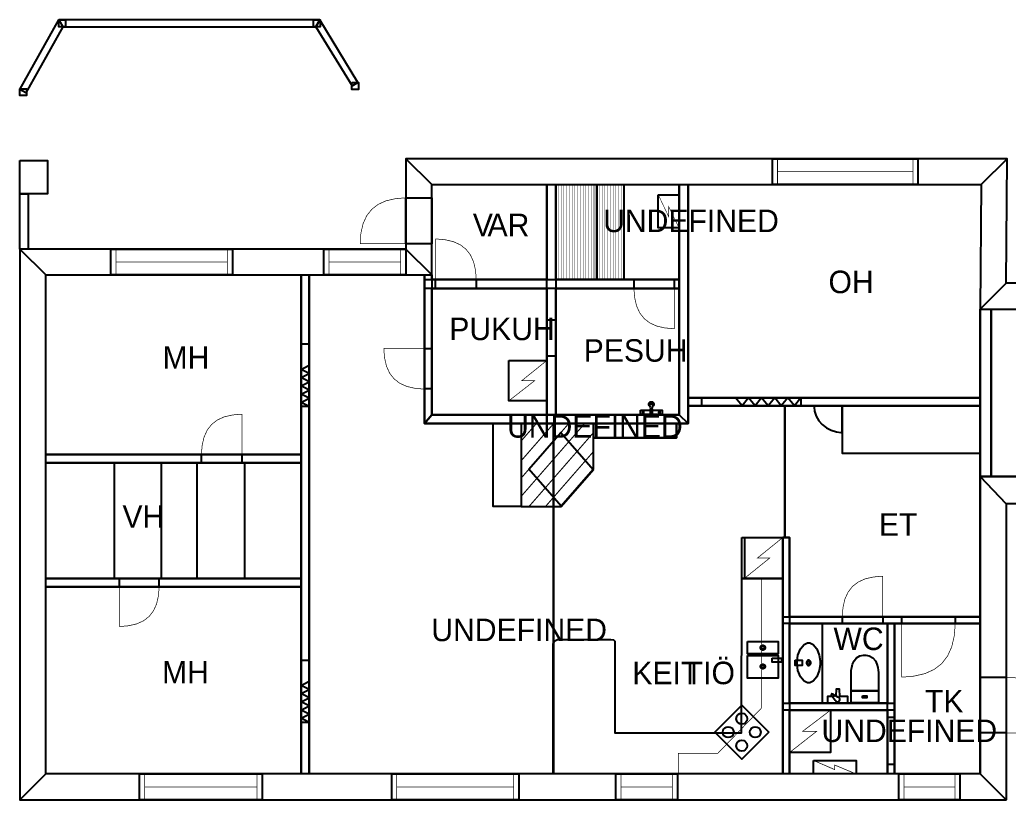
# Model space of a CAD drawing. Extents: x 1.8 to 24.7, y 0 to 11.9.
# Drawn here: x 1.77 to 16.86, y 0.01 to 11.92 of the extents above; entities that cross this region are included whole.
import ezdxf

# ---------------------------------------------------------------- set-up
doc = ezdxf.new("R2010")
doc.units = 0
doc.layers.get('0').update_dxf_attribs({"linetype": 'CONTINUOUS'})

msp = doc.modelspace()

# ---------------------------------------------------------------- linework, layer by layer
at = {"color": 0}
for points, const_width in [([(1.77501, 10.8596), (2.36854, 11.9213), (2.42958, 11.8172), (1.86594, 10.8087), (1.77501, 10.8596)], 0.002083), ([(2.42958, 11.8172), (6.29269, 11.8172), (6.35113, 11.9213), (2.36854, 11.9213), (2.42958, 11.8172)], 0.002083), ([(6.29269, 11.8172), (6.84446, 10.9134), (6.93332, 10.9676), (6.35113, 11.9213), (6.29269, 11.8172)], 0.002083), ([(8.06407, 9.40636), (16.4475, 9.40636), (16.8465, 9.80219), (7.66824, 9.80219), (8.06407, 9.40636)], 0.002083), ([(8.06407, 8.0275), (8.06407, 9.40636), (7.66824, 9.80219), (7.66824, 8.42333), (8.06407, 8.0275)], 0.002083), ([(13.2612, 9.80219), (15.4837, 9.80219), (15.4837, 9.40636), (13.2612, 9.40636), (13.2612, 9.80219)], 0.010417), ([(13.2612, 9.80219), (15.4837, 9.80219), (15.4837, 9.40636), (13.2612, 9.40636), (13.2612, 9.80219)], 0.010417), ([(16.4475, 9.40636), (16.4324, 7.50364), (16.8314, 7.89947), (16.8465, 9.80219), (16.4475, 9.40636)], 0.002083), ([(9.81814, 9.40636), (9.95356, 9.40636), (9.95356, 5.89301), (9.81814, 5.89301), (9.81814, 9.40636)], 0.002083), ([(9.95481, 9.40636), (9.95481, 7.95281), (10.5798, 7.95281), (10.5798, 9.40636), (9.95481, 9.40636)], 0.010417), ([(10.5798, 9.40636), (10.5798, 7.9554), (10.994, 7.9554), (10.994, 9.40636), (10.5798, 9.40636)], 0.010417), ([(11.8389, 5.89301), (11.8389, 9.40636), (11.9743, 9.40636), (11.9743, 5.7576), (11.8389, 5.89301)], 0.002083), ([(1.77501, 9.26417), (1.90001, 9.26417), (1.90001, 8.42333), (1.77501, 8.42333), (1.77501, 9.26417)], 0.002083), ([(7.66824, 9.20242), (7.62728, 9.20242), (7.50439, 9.19151), (7.36236, 9.15875), (7.24224, 9.10411), (7.14393, 9.02767), (7.06743, 8.92936), (7.01286, 8.80919), (6.98008, 8.66721), (6.96918, 8.54432), (6.96918, 8.50331), (7.66824, 8.50331), (7.66824, 9.20242)], 0.010417), ([(7.66824, 9.20242), (8.06407, 9.20242), (8.06407, 8.50331), (7.66824, 8.50331), (7.66824, 9.20242)], 0.010417), ([(7.66824, 9.20242), (8.06407, 9.20242), (8.06407, 8.50331), (7.66824, 8.50331), (7.66824, 9.20242)], 0.010417), ([(11.5187, 9.25256), (11.5187, 8.74468), (11.8375, 8.74468), (11.8375, 9.25256), (11.5187, 9.25256)], 0.008465), ([(8.73867, 7.95676), (8.73867, 7.993), (8.729, 8.10161), (8.70003, 8.22711), (8.65175, 8.33328), (8.58421, 8.42014), (8.49729, 8.48774), (8.39111, 8.53603), (8.26563, 8.565), (8.15701, 8.5746), (8.12082, 8.5746), (8.12082, 7.95676), (8.73867, 7.95676)], 0.010417), ([(2.17085, 8.0275), (8.06407, 8.0275), (7.66824, 8.42333), (1.77501, 8.42333), (2.17085, 8.0275)], 0.002083), ([(2.17085, 0.408746), (2.17085, 8.0275), (1.77501, 8.42333), (1.77501, 0.012912), (2.17085, 0.408746)], 0.002083), ([(3.16217, 8.42333), (5.01856, 8.42333), (5.01856, 8.0275), (3.16217, 8.0275), (3.16217, 8.42333)], 0.010417), ([(3.16217, 8.42333), (5.01856, 8.42333), (5.01856, 8.0275), (3.16217, 8.0275), (3.16217, 8.42333)], 0.010417), ([(6.41499, 8.42333), (7.66678, 8.42333), (7.66678, 8.0275), (6.41499, 8.0275), (6.41499, 8.42333)], 0.010417), ([(6.41499, 8.42333), (7.66678, 8.42333), (7.66678, 8.0275), (6.41499, 8.0275), (6.41499, 8.42333)], 0.010417), ([(6.06614, 8.0275), (6.19114, 8.0275), (6.19114, 0.408746), (6.06614, 0.408746), (6.06614, 8.0275)], 0.002083), ([(8.06407, 8.0275), (8.06407, 5.89301), (7.94949, 5.7576), (7.94949, 8.0275), (8.06407, 8.0275)], 0.002083), ([(7.94949, 7.95676), (11.8389, 7.95676), (11.8389, 7.82135), (7.94949, 7.82135), (7.94949, 7.95676)], 0.002083), ([(8.12082, 7.95676), (8.73867, 7.95676), (8.73867, 7.82135), (8.12082, 7.82135), (8.12082, 7.95676)], 0.010417), ([(8.12082, 7.95676), (8.73867, 7.95676), (8.73867, 7.82135), (8.12082, 7.82135), (8.12082, 7.95676)], 0.010417), ([(11.1501, 7.95676), (11.7625, 7.95676), (11.7625, 7.82135), (11.1501, 7.82135), (11.1501, 7.95676)], 0.010417), ([(11.1501, 7.95676), (11.7625, 7.95676), (11.7625, 7.82135), (11.1501, 7.82135), (11.1501, 7.95676)], 0.010417), ([(16.4324, 7.50364), (24.3058, 7.50364), (24.7225, 7.89947), (16.8314, 7.89947), (16.4324, 7.50364)], 0.002083), ([(11.1501, 7.82135), (11.1501, 7.78549), (11.1597, 7.67785), (11.1884, 7.55344), (11.2362, 7.44819), (11.3032, 7.36208), (11.3893, 7.29514), (11.4945, 7.24729), (11.6189, 7.21858), (11.7266, 7.20899), (11.7625, 7.20899), (11.7625, 7.82135), (11.1501, 7.82135)], 0.010417), ([(16.4324, 7.50364), (16.599, 7.50364), (16.599, 4.95031), (16.4324, 4.95031), (16.4324, 7.50364)], 0.002083), ([(9.81814, 7.34364), (9.95356, 7.34364), (9.95356, 6.78554), (9.81814, 6.78554), (9.81814, 7.34364)], 0.010417), ([(6.06614, 6.97478), (6.19114, 6.97478), (6.19114, 6.01753), (6.06614, 6.01753), (6.06614, 6.97478)], 0.010417), ([(7.94949, 6.287), (7.91325, 6.287), (7.80464, 6.29665), (7.67914, 6.32563), (7.57297, 6.37392), (7.48611, 6.44146), (7.41851, 6.52832), (7.37022, 6.6345), (7.34125, 6.75999), (7.33165, 6.8686), (7.33165, 6.90479), (7.94949, 6.90479), (7.94949, 6.287)], 0.010417), ([(7.94949, 6.90468), (8.06407, 6.90468), (8.06407, 6.287), (7.94949, 6.287), (7.94949, 6.90468)], 0.010417), ([(7.94949, 6.90468), (8.06407, 6.90468), (8.06407, 6.287), (7.94949, 6.287), (7.94949, 6.90468)], 0.010417), ([(9.23801, 6.71989), (9.23801, 6.10422), (9.81629, 6.10422), (9.81629, 6.71989), (9.23801, 6.71989)], 0.010261), ([(11.9743, 6.15332), (16.4324, 6.15332), (16.4324, 6.02832), (11.9743, 6.02832), (11.9743, 6.15332)], 0.002083), ([(12.1828, 6.15332), (13.6972, 6.15332), (13.6972, 6.02832), (12.1828, 6.02832), (12.1828, 6.15332)], 0.010417), ([(4.54753, 5.28375), (4.54753, 5.31982), (4.55713, 5.428), (4.58594, 5.553), (4.63406, 5.65881), (4.70133, 5.74533), (4.78787, 5.81261), (4.89367, 5.86074), (5.01867, 5.88954), (5.12685, 5.89914), (5.16292, 5.89914), (5.16292, 5.28375), (4.54753, 5.28375)], 0.010417), ([(8.06407, 5.89301), (11.8389, 5.89301), (11.9743, 5.7576), (7.94949, 5.7576), (8.06407, 5.89301)], 0.002083), ([(11.2476, 5.96181), (11.283, 5.96181), (11.283, 5.89828), (11.2476, 5.89828), (11.2476, 5.96181)], 0.010417), ([(11.283, 5.93056), (11.2862, 5.92936), (11.2959, 5.92551), (11.2987, 5.92432), (11.2987, 5.92432), (11.2987, 5.92578), (11.2987, 5.93007), (11.2987, 5.93435), (11.2987, 5.93576), (11.2987, 5.93576), (11.2963, 5.93511), (11.2863, 5.93175), (11.283, 5.93056)], 0.010417), ([(11.282, 5.96181), (11.3987, 5.96181), (11.3987, 5.89828), (11.282, 5.89828), (11.282, 5.96181)], 0.010417), ([(11.4268, 5.89828), (11.3987, 5.89828), (11.3987, 5.98161), (11.4057, 5.98161), (11.4215, 5.98161), (11.4268, 5.98161), (11.4268, 5.96078), (11.4268, 5.9139), (11.4268, 5.89828)], 0.010417), ([(11.4268, 5.96181), (11.5435, 5.96181), (11.5435, 5.89828), (11.4268, 5.89828), (11.4268, 5.96181)], 0.010417), ([(11.5435, 5.93056), (11.5402, 5.92936), (11.5305, 5.92551), (11.5278, 5.92432), (11.5278, 5.92432), (11.5278, 5.92578), (11.5278, 5.93007), (11.5278, 5.93435), (11.5278, 5.93576), (11.5278, 5.93576), (11.5302, 5.93511), (11.5402, 5.93175), (11.5435, 5.93056)], 0.010417), ([(11.5435, 5.96181), (11.5768, 5.96181), (11.5768, 5.89828), (11.5435, 5.89828), (11.5435, 5.96181)], 0.010417), ([(13.8965, 6.02832), (13.8965, 6.00797), (13.9053, 5.94694), (13.9306, 5.87115), (13.9704, 5.80251), (14.0232, 5.74274), (14.0871, 5.69342), (14.1604, 5.65614), (14.2415, 5.6326), (14.3068, 5.62435), (14.3286, 5.62429), (14.3286, 6.02832), (13.8965, 6.02832)], 0.006733), ([(14.3293, 6.02832), (16.4324, 6.02832), (16.4324, 5.30165), (14.3293, 5.30165), (14.3293, 6.02832)], 0.010417), ([(8.9975, 5.7576), (9.42594, 5.7576), (9.42594, 4.49094), (8.9975, 4.49094), (8.9975, 5.7576)], 0.002083), ([(10.5304, 5.05735), (10.5304, 5.75765), (9.42882, 5.75765), (9.42882, 4.49414), (10.0345, 4.49414), (10.5304, 5.05735)], 0.016847), ([(10.5319, 5.7576), (11.7996, 5.7576), (11.7996, 5.54281), (10.5319, 5.54281), (10.5319, 5.7576)], 0.002083), ([(10.0382, 4.49815), (9.5446, 5.06212), (10.0326, 5.61957), (10.5262, 5.05561), (10.0382, 4.49815)], 0.016847), ([(2.17085, 5.28375), (6.06614, 5.28375), (6.06614, 5.15875), (2.17085, 5.15875), (2.17085, 5.28375)], 0.002083), ([(4.54753, 5.28375), (5.16292, 5.28375), (5.16292, 5.15875), (4.54753, 5.15875), (4.54753, 5.28375)], 0.010417), ([(4.54753, 5.28375), (5.16292, 5.28375), (5.16292, 5.15875), (4.54753, 5.15875), (4.54753, 5.28375)], 0.010417), ([(2.17122, 5.15881), (2.17122, 3.38889), (3.21278, 3.38889), (3.21278, 5.15881), (2.17122, 5.15881)], 0.010417), ([(3.93446, 5.15881), (3.93446, 3.38889), (4.47483, 3.38889), (4.47483, 5.15881), (3.93446, 5.15881)], 0.010417), ([(5.21001, 5.15881), (5.21001, 3.38889), (6.06614, 3.38889), (6.06614, 5.15881), (5.21001, 5.15881)], 0.010417), ([(18.901, 4.53364), (16.8282, 4.53364), (16.4324, 4.95031), (19.3176, 4.95031), (18.901, 4.53364)], 0.002083), ([(16.8282, 4.53364), (16.8282, 0.012912), (16.4324, 0.408746), (16.4324, 4.95031), (16.8282, 4.53364)], 0.002083), ([(12.7933, 4.01719), (12.7933, 3.39219), (13.4183, 3.39219), (13.4183, 4.01719), (12.7933, 4.01719)], 0.010417), ([(12.7933, 4.01719), (12.7933, 3.39219), (12.835, 3.39219), (12.835, 4.01719), (12.7933, 4.01719)], 0.010417), ([(13.4189, 4.01867), (13.5231, 4.01867), (13.5231, 0.408746), (13.4189, 0.408746), (13.4189, 4.01867)], 0.002083), ([(2.17085, 3.39117), (6.06614, 3.39117), (6.06614, 3.26617), (2.17085, 3.26617), (2.17085, 3.39117)], 0.002083), ([(3.29383, 3.39117), (3.89779, 3.39117), (3.89779, 3.26617), (3.29383, 3.26617), (3.29383, 3.39117)], 0.010417), ([(3.29383, 3.39117), (3.89779, 3.39117), (3.89779, 3.26617), (3.29383, 3.26617), (3.29383, 3.39117)], 0.010417), ([(13.4183, 3.39219), (13.4189, 0.408692), (9.9165, 0.408692), (9.9165, 2.39014), (9.92231, 2.41808), (9.94097, 2.43983), (9.98139, 2.46158), (10.7973, 2.46158), (10.8333, 2.45535), (10.855, 2.43668), (10.855, 1.03901), (12.7913, 1.03901), (12.7933, 3.39219), (13.4183, 3.39219)], 0.010417), ([(13.4183, 3.39219), (13.4183, 0.408692), (11.8278, 0.408692), (11.8278, 0.726074), (12.4307, 0.726074), (13.0971, 1.41786), (13.0971, 3.39219), (13.4183, 3.39219)], 0.010417), ([(14.3297, 2.80886), (14.3297, 2.845), (14.3393, 2.9534), (14.3682, 3.07867), (14.4164, 3.18468), (14.4839, 3.27138), (14.5706, 3.33882), (14.6765, 3.38699), (14.8018, 3.4159), (14.9103, 3.42551), (14.9464, 3.42551), (14.9464, 2.80886), (14.3297, 2.80886)], 0.010417), ([(3.89779, 3.26617), (3.89779, 3.23079), (3.88835, 3.12463), (3.86003, 3.0019), (3.81282, 2.89811), (3.74675, 2.81315), (3.66178, 2.74707), (3.558, 2.69988), (3.43528, 2.67156), (3.3291, 2.66211), (3.29372, 2.66211), (3.29372, 3.26617), (3.89779, 3.26617)], 0.010417), ([(13.4189, 2.80886), (16.4324, 2.80886), (16.4324, 2.70469), (13.4189, 2.70469), (13.4189, 2.80886)], 0.002083), ([(14.3297, 2.80886), (14.9464, 2.80886), (14.9464, 2.70469), (14.3297, 2.70469), (14.3297, 2.80886)], 0.010417), ([(14.3297, 2.80886), (14.9464, 2.80886), (14.9464, 2.70469), (14.3297, 2.70469), (14.3297, 2.80886)], 0.010417), ([(15.2349, 2.80886), (16.0494, 2.80886), (16.0494, 2.70469), (15.2349, 2.70469), (15.2349, 2.80886)], 0.010417), ([(15.2349, 2.80886), (16.0494, 2.80886), (16.0494, 2.70469), (15.2349, 2.70469), (15.2349, 2.80886)], 0.010417), ([(13.5231, 2.70469), (13.5231, 1.48921), (14.0196, 1.48921), (14.0196, 2.70469), (13.5231, 2.70469)], 0.010417), ([(15.0192, 2.70469), (15.1233, 2.70469), (15.1233, 0.408746), (15.0192, 0.408746), (15.0192, 2.70469)], 0.002083), ([(16.0494, 2.70469), (16.0494, 2.65701), (16.0367, 2.51378), (15.9985, 2.34831), (15.9349, 2.20833), (15.8458, 2.09375), (15.7313, 2.00467), (15.5912, 1.94103), (15.4258, 1.90283), (15.2826, 1.89008), (15.2349, 1.89008), (15.2349, 2.70469), (16.0494, 2.70469)], 0.010417), ([(12.8809, 2.43001), (12.8809, 2.24431), (13.3496, 2.24431), (13.3496, 2.43001), (12.8809, 2.43001)], 0.010417), ([(13.8141, 2.40858), (13.8312, 2.40858), (13.8825, 2.38476), (13.9385, 2.31972), (13.9762, 2.22319), (13.99, 2.1346), (13.99, 2.10504), (13.99, 2.07553), (13.9762, 1.98693), (13.9385, 1.8904), (13.8825, 1.82536), (13.8312, 1.80149), (13.8141, 1.80149), (13.7969, 1.80149), (13.7456, 1.82536), (13.6896, 1.8904), (13.6519, 1.98693), (13.6381, 2.07553), (13.6381, 2.10504), (13.6381, 2.1346), (13.6519, 2.22319), (13.6896, 2.31972), (13.7456, 2.38476), (13.7969, 2.40858), (13.8141, 2.40858)], 0.013197), ([(13.1142, 2.30067), (13.1078, 2.30067), (13.0884, 2.31136), (13.0778, 2.33074), (13.0778, 2.33712), (13.0778, 2.34358), (13.0884, 2.36296), (13.1078, 2.37358), (13.1142, 2.37358), (13.1206, 2.37358), (13.14, 2.36296), (13.1507, 2.34358), (13.1507, 2.33712), (13.1507, 2.33074), (13.14, 2.31136), (13.1206, 2.30067), (13.1142, 2.30067)], 0.008333), ([(13.1142, 2.31629), (13.1105, 2.31629), (13.0994, 2.32243), (13.0934, 2.3335), (13.0934, 2.33712), (13.0934, 2.34082), (13.0994, 2.35189), (13.1105, 2.35796), (13.1142, 2.35796), (13.1178, 2.35796), (13.1289, 2.35189), (13.135, 2.34082), (13.135, 2.33712), (13.135, 2.3335), (13.1289, 2.32243), (13.1178, 2.31629), (13.1142, 2.31629)], 0.008333), ([(6.06614, 2.14822), (6.19114, 2.14822), (6.19114, 1.19656), (6.06614, 1.19656), (6.06614, 2.14822)], 0.010417), ([(12.8798, 2.21636), (12.8798, 1.87272), (13.3486, 1.87272), (13.3486, 2.21636), (12.8798, 2.21636)], 0.010417), ([(13.2559, 2.17919), (13.2559, 2.11669), (13.4017, 2.11669), (13.4017, 2.17919), (13.2559, 2.17919)], 0.010417), ([(13.6075, 2.14464), (13.6075, 2.06543), (13.7146, 2.06543), (13.7146, 2.14464), (13.6075, 2.14464)], 0.013197), ([(13.8141, 2.15121), (13.8188, 2.15121), (13.833, 2.13769), (13.8408, 2.11322), (13.8408, 2.10504), (13.8408, 2.0969), (13.833, 2.07243), (13.8188, 2.05886), (13.8141, 2.05886), (13.8093, 2.05886), (13.7951, 2.07243), (13.7873, 2.0969), (13.7873, 2.10504), (13.7873, 2.11322), (13.7951, 2.13769), (13.8093, 2.15121), (13.8141, 2.15121)], 0.013197), ([(13.8141, 2.1314), (13.8167, 2.1314), (13.8249, 2.12369), (13.8294, 2.10969), (13.8294, 2.10504), (13.8294, 2.10042), (13.8249, 2.08643), (13.8167, 2.07867), (13.8141, 2.07867), (13.8114, 2.07867), (13.8032, 2.08643), (13.7988, 2.10042), (13.7988, 2.10504), (13.7988, 2.10969), (13.8032, 2.12369), (13.8114, 2.1314), (13.8141, 2.1314)], 0.013197), ([(14.4638, 1.94851), (14.4638, 1.94851), (14.4638, 1.96029), (14.4653, 1.99126), (14.4715, 2.0351), (14.4849, 2.08529), (14.5085, 2.13553), (14.5449, 2.17936), (14.5971, 2.21035), (14.6501, 2.22206), (14.6678, 2.22206), (14.6861, 2.22206), (14.741, 2.21035), (14.795, 2.17936), (14.8328, 2.13553), (14.8572, 2.08529), (14.8712, 2.0351), (14.8776, 1.99126), (14.8794, 1.96029), (14.8793, 1.94851), (14.8793, 1.94851), (14.8804, 1.68018), (14.4638, 1.68018), (14.4638, 1.94851)], 0.010417), ([(13.1142, 2.01269), (13.1078, 2.01269), (13.0884, 2.02339), (13.0778, 2.04275), (13.0778, 2.04915), (13.0778, 2.05561), (13.0884, 2.07497), (13.1078, 2.08561), (13.1142, 2.08561), (13.1206, 2.08561), (13.14, 2.07497), (13.1507, 2.05561), (13.1507, 2.04915), (13.1507, 2.04275), (13.14, 2.02339), (13.1206, 2.01269), (13.1142, 2.01269)], 0.008333), ([(13.1142, 2.02832), (13.1105, 2.02832), (13.0994, 2.03444), (13.0934, 2.04551), (13.0934, 2.04915), (13.0934, 2.05285), (13.0994, 2.06392), (13.1105, 2.06999), (13.1142, 2.06999), (13.1178, 2.06999), (13.1289, 2.06392), (13.135, 2.05285), (13.135, 2.04915), (13.135, 2.04551), (13.1289, 2.03444), (13.1178, 2.02832), (13.1142, 2.02832)], 0.008333), ([(16.4324, 1.8846), (16.8282, 1.8846), (16.8282, 1.03581), (16.4324, 1.03581), (16.4324, 1.8846)], 0.010417), ([(16.4324, 1.8846), (16.8282, 1.8846), (16.8282, 1.03581), (16.4324, 1.03581), (16.4324, 1.8846)], 0.010417), ([(16.8282, 1.8846), (16.8779, 1.8846), (17.0271, 1.87136), (17.1996, 1.8316), (17.3454, 1.76525), (17.4647, 1.67242), (17.5575, 1.55306), (17.6239, 1.40717), (17.6638, 1.23475), (17.6769, 1.08556), (17.6769, 1.03581), (16.8282, 1.03581), (16.8282, 1.8846)], 0.010417), ([(14.4638, 1.68018), (14.8804, 1.68018), (14.8804, 1.49289), (14.4638, 1.49289), (14.4638, 1.68018)], 0.010417), ([(14.275, 1.57519), (14.2608, 1.58328), (14.2188, 1.60813), (14.1869, 1.62674), (14.1711, 1.63292), (14.1639, 1.63004), (14.1625, 1.62831), (14.1612, 1.62696), (14.16, 1.62067), (14.1678, 1.60618), (14.1897, 1.5765), (14.2201, 1.53651), (14.2301, 1.52311), (14.2319, 1.52072), (14.2396, 1.51535), (14.2536, 1.51101), (14.2692, 1.51275), (14.2806, 1.51986), (14.2832, 1.52311), (14.286, 1.52664), (14.2911, 1.53917), (14.2911, 1.55387), (14.2851, 1.56619), (14.2778, 1.57351), (14.275, 1.57519)], 0.010417), ([(14.6389, 1.60232), (14.7051, 1.60232), (14.7051, 1.57075), (14.6389, 1.57075), (14.6389, 1.60232)], 0.010417), ([(13.206, 1.04655), (12.7935, 0.63406), (12.381, 1.04655), (12.7935, 1.45899), (13.206, 1.04655)], 0.010417), ([(13.4189, 1.48768), (15.1233, 1.48768), (15.1233, 1.38352), (13.4189, 1.38352), (13.4189, 1.48768)], 0.002083), ([(13.5231, 1.38352), (13.5231, 0.735568), (14.1481, 0.735568), (14.1481, 1.38352), (13.5231, 1.38352)], 0.010799), ([(12.7346, 1.19385), (12.7288, 1.1996), (12.7163, 1.22146), (12.7102, 1.25277), (12.7163, 1.28413), (12.7288, 1.30599), (12.7346, 1.31169), (12.7403, 1.31744), (12.7622, 1.33002), (12.7935, 1.3361), (12.8248, 1.33002), (12.8467, 1.31744), (12.8524, 1.31169), (12.8581, 1.30599), (12.8707, 1.28413), (12.8768, 1.25277), (12.8707, 1.22146), (12.8581, 1.1996), (12.8524, 1.19385), (12.8467, 1.18815), (12.8248, 1.17556), (12.7935, 1.16943), (12.7622, 1.17556), (12.7403, 1.18815), (12.7346, 1.19385)], 0.010417), ([(15.0192, 1.27355), (15.1233, 1.27355), (15.1233, 0.550944), (15.0192, 0.550944), (15.0192, 1.27355)], 0.010417), ([(12.5284, 0.987576), (12.5226, 0.993326), (12.51, 1.01519), (12.504, 1.04655), (12.51, 1.07791), (12.5226, 1.09977), (12.5284, 1.10547), (12.5341, 1.11122), (12.5559, 1.12375), (12.5872, 1.12988), (12.6186, 1.12375), (12.6405, 1.11122), (12.6462, 1.10547), (12.6519, 1.09977), (12.6645, 1.07791), (12.6706, 1.04655), (12.6645, 1.01519), (12.6519, 0.993326), (12.6462, 0.987576), (12.6405, 0.981879), (12.6186, 0.969347), (12.5872, 0.963217), (12.5559, 0.969347), (12.5341, 0.981879), (12.5284, 0.987576)], 0.010417), ([(12.9408, 0.987576), (12.9351, 0.993326), (12.9225, 1.01519), (12.9164, 1.04655), (12.9225, 1.07791), (12.9351, 1.09977), (12.9408, 1.10547), (12.9465, 1.11122), (12.9684, 1.12375), (12.9997, 1.12988), (13.0311, 1.12375), (13.053, 1.11122), (13.0587, 1.10547), (13.0644, 1.09977), (13.0769, 1.07791), (13.0831, 1.04655), (13.0769, 1.01519), (13.0644, 0.993326), (13.0587, 0.987576), (13.053, 0.981879), (13.0311, 0.969347), (12.9997, 0.963217), (12.9684, 0.969347), (12.9465, 0.981879), (12.9408, 0.987576)], 0.010417), ([(12.7346, 0.781358), (12.7288, 0.78711), (12.7163, 0.808974), (12.7102, 0.840278), (12.7163, 0.871636), (12.7288, 0.8935), (12.7346, 0.899197), (12.7403, 0.904949), (12.7622, 0.917535), (12.7935, 0.923611), (12.8248, 0.917535), (12.8467, 0.904949), (12.8524, 0.899197), (12.8581, 0.8935), (12.8707, 0.871636), (12.8768, 0.840278), (12.8707, 0.808974), (12.8581, 0.78711), (12.8524, 0.781358), (12.8467, 0.775662), (12.8248, 0.763075), (12.7935, 0.756944), (12.7622, 0.763075), (12.7403, 0.775662), (12.7346, 0.781358)], 0.010417), ([(13.8908, 0.61339), (14.5389, 0.61339), (14.5389, 0.408692), (13.8908, 0.408692), (13.8908, 0.61339)], 0.010799), ([(16.4324, 0.408746), (2.17085, 0.408746), (1.77501, 0.012912), (16.8282, 0.012912), (16.4324, 0.408746)], 0.002083), ([(3.59988, 0.408746), (5.47304, 0.408746), (5.47304, 0.012912), (3.59988, 0.012912), (3.59988, 0.408746)], 0.010417), ([(3.59988, 0.408746), (5.47304, 0.408746), (5.47304, 0.012912), (3.59988, 0.012912), (3.59988, 0.408746)], 0.010417), ([(7.4496, 0.408746), (9.38857, 0.408746), (9.38857, 0.012912), (7.4496, 0.012912), (7.4496, 0.408746)], 0.010417), ([(7.4496, 0.408746), (9.38857, 0.408746), (9.38857, 0.012912), (7.4496, 0.012912), (7.4496, 0.408746)], 0.010417), ([(10.8712, 0.408746), (11.8123, 0.408746), (11.8123, 0.012912), (10.8712, 0.012912), (10.8712, 0.408746)], 0.010417), ([(10.8712, 0.408746), (11.8123, 0.408746), (11.8123, 0.012912), (10.8712, 0.012912), (10.8712, 0.408746)], 0.010417), ([(15.1921, 0.408746), (16.1247, 0.408746), (16.1247, 0.012912), (15.1921, 0.012912), (15.1921, 0.408746)], 0.010417), ([(15.1921, 0.408746), (16.1247, 0.408746), (16.1247, 0.012912), (15.1921, 0.012912), (15.1921, 0.408746)], 0.010417)]:
    msp.add_lwpolyline(points, close=True, dxfattribs=dict(at, const_width=const_width))
at = {"color": 7}
for points in [[(1.77501, 10.8596), (2.36854, 11.9213), (2.42958, 11.8172), (1.86594, 10.8087), (1.77501, 10.8596)], [(2.42958, 11.8172), (6.29269, 11.8172), (6.35113, 11.9213), (2.36854, 11.9213), (2.42958, 11.8172)], [(6.29269, 11.8172), (6.84446, 10.9134), (6.93332, 10.9676), (6.35113, 11.9213), (6.29269, 11.8172)], [(13.2612, 9.80219), (15.4837, 9.80219), (15.4837, 9.40636), (13.2612, 9.40636), (13.2612, 9.80219)], [(13.2612, 9.80219), (15.4837, 9.80219), (15.4837, 9.40636), (13.2612, 9.40636), (13.2612, 9.80219)], [(8.06407, 9.40636), (9.81814, 9.40636), (9.81814, 7.95676), (8.06407, 7.95676), (8.06407, 9.40636)], [(9.95356, 9.40636), (11.8389, 9.40636), (11.8389, 7.95676), (9.95356, 7.95676), (9.95356, 9.40636)], [(9.95481, 9.40636), (10.5798, 9.40636), (10.5798, 7.95281), (9.95481, 7.95281), (9.95481, 9.40636)], [(10.5798, 9.40636), (10.994, 9.40636), (10.994, 7.9554), (10.5798, 7.9554), (10.5798, 9.40636)], [(16.4324, 7.50364), (16.4324, 6.15332), (11.9743, 6.15332), (11.9743, 9.40636), (16.4475, 9.40636), (16.4324, 7.50364)], [(1.77501, 9.26417), (1.90001, 9.26417), (1.90001, 8.42333), (1.77501, 8.42333), (1.77501, 9.26417)], [(11.5187, 9.25256), (11.8375, 9.25256), (11.8375, 8.74468), (11.5187, 8.74468), (11.5187, 9.25256)], [(7.66824, 9.20242), (8.06407, 9.20242), (8.06407, 8.50331), (7.66824, 8.50331), (7.66824, 9.20242)], [(7.66824, 9.20242), (8.06407, 9.20242), (8.06407, 8.50331), (7.66824, 8.50331), (7.66824, 9.20242)], [(3.16217, 8.42333), (5.01856, 8.42333), (5.01856, 8.0275), (3.16217, 8.0275), (3.16217, 8.42333)], [(3.16217, 8.42333), (5.01856, 8.42333), (5.01856, 8.0275), (3.16217, 8.0275), (3.16217, 8.42333)], [(6.41499, 8.42333), (7.66678, 8.42333), (7.66678, 8.0275), (6.41499, 8.0275), (6.41499, 8.42333)], [(6.41499, 8.42333), (7.66678, 8.42333), (7.66678, 8.0275), (6.41499, 8.0275), (6.41499, 8.42333)], [(2.17085, 8.0275), (6.06614, 8.0275), (6.06614, 5.28375), (2.17085, 5.28375), (2.17085, 8.0275)], [(7.94949, 5.7576), (9.91862, 5.7576), (9.91862, 0.408746), (6.19114, 0.408746), (6.19114, 8.0275), (7.94949, 8.0275), (7.94949, 5.7576)], [(8.12082, 7.95676), (8.73867, 7.95676), (8.73867, 7.82135), (8.12082, 7.82135), (8.12082, 7.95676)], [(8.12082, 7.95676), (8.73867, 7.95676), (8.73867, 7.82135), (8.12082, 7.82135), (8.12082, 7.95676)], [(11.1501, 7.95676), (11.7625, 7.95676), (11.7625, 7.82135), (11.1501, 7.82135), (11.1501, 7.95676)], [(11.1501, 7.95676), (11.7625, 7.95676), (11.7625, 7.82135), (11.1501, 7.82135), (11.1501, 7.95676)], [(8.06407, 7.82135), (9.81814, 7.82135), (9.81814, 5.89301), (8.06407, 5.89301), (8.06407, 7.82135)], [(9.95356, 7.82135), (11.8389, 7.82135), (11.8389, 5.89301), (9.95356, 5.89301), (9.95356, 7.82135)], [(16.599, 7.50364), (20.989, 7.50364), (20.989, 4.95031), (16.599, 4.95031), (16.599, 7.50364)], [(9.81814, 7.34364), (9.95356, 7.34364), (9.95356, 6.78554), (9.81814, 6.78554), (9.81814, 7.34364)], [(9.81814, 7.34364), (9.95356, 7.34364), (9.95356, 6.78554), (9.81814, 6.78554), (9.81814, 7.34364)], [(6.06614, 6.97478), (6.19114, 6.97478), (6.19114, 6.01753), (6.06614, 6.01753), (6.06614, 6.97478)], [(6.06614, 6.97478), (6.19114, 6.97478), (6.19114, 6.01753), (6.06614, 6.01753), (6.06614, 6.97478)], [(7.94949, 6.90468), (8.06407, 6.90468), (8.06407, 6.287), (7.94949, 6.287), (7.94949, 6.90468)], [(7.94949, 6.90468), (8.06407, 6.90468), (8.06407, 6.287), (7.94949, 6.287), (7.94949, 6.90468)], [(6.19114, 6.01753), (6.06614, 6.08062), (6.19114, 6.14388), (6.06614, 6.20697), (6.19114, 6.27018), (6.06614, 6.33333), (6.19114, 6.39654), (6.06614, 6.45979), (6.19114, 6.52289), (6.06614, 6.58615), (6.19114, 6.64925)], [(9.23801, 6.71989), (9.81629, 6.71989), (9.81629, 6.10422), (9.23801, 6.10422), (9.23801, 6.71989)], [(11.4268, 5.98161), (11.4268, 5.98796), (11.4304, 6.00689), (11.4403, 6.02929), (11.4435, 6.03369), (11.4445, 6.03526), (11.4546, 6.04986), (11.4549, 6.05138), (11.4554, 6.05425), (11.4513, 6.07081), (11.4346, 6.08371), (11.4289, 6.08475), (11.4276, 6.08501), (11.416, 6.08578), (11.4122, 6.08578), (11.4133, 6.08578), (11.4091, 6.08578), (11.3979, 6.08501), (11.3966, 6.08475), (11.3908, 6.08371), (11.3742, 6.07081), (11.37, 6.05425), (11.3706, 6.05138), (11.3708, 6.04986), (11.3809, 6.03526), (11.382, 6.03369), (11.3851, 6.02929), (11.395, 6.00689), (11.3987, 5.98796), (11.3987, 5.98161)], [(11.4549, 6.0524), (11.4546, 6.05296), (11.4428, 6.06315), (11.4191, 6.07221), (11.4112, 6.07221), (11.4049, 6.072), (11.3822, 6.06272), (11.371, 6.05296), (11.3706, 6.0524)], [(12.1828, 6.15332), (13.6972, 6.15332), (13.6972, 6.02832), (12.1828, 6.02832), (12.1828, 6.15332)], [(12.1828, 6.15332), (13.6972, 6.15332), (13.6972, 6.02832), (12.1828, 6.02832), (12.1828, 6.15332)], [(13.6972, 6.15332), (13.5972, 6.02832), (13.4973, 6.15332), (13.3973, 6.02832), (13.2974, 6.15332), (13.1974, 6.02832), (13.0975, 6.15332), (12.9975, 6.02832), (12.8976, 6.15332), (12.7977, 6.02832), (12.6977, 6.15332)], [(13.4527, 4.01867), (13.4189, 4.01867), (13.4189, 0.408746), (9.91862, 0.408746), (9.91862, 5.7576), (10.5319, 5.7576), (10.5319, 5.54281), (11.7996, 5.54281), (11.7996, 5.7576), (11.9743, 5.7576), (11.9743, 6.02832), (13.4527, 6.02832), (13.4527, 4.01867)], [(11.2476, 5.96181), (11.283, 5.96181), (11.283, 5.89828), (11.2476, 5.89828), (11.2476, 5.96181)], [(11.282, 5.96181), (11.3987, 5.96181), (11.3987, 5.89828), (11.282, 5.89828), (11.282, 5.96181)], [(11.283, 5.93056), (11.2862, 5.92936), (11.2959, 5.92551), (11.2987, 5.92432), (11.2987, 5.92432), (11.2987, 5.92578), (11.2987, 5.93007), (11.2987, 5.93435), (11.2987, 5.93576), (11.2987, 5.93576), (11.2963, 5.93511), (11.2863, 5.93175), (11.283, 5.93056)], [(11.4268, 5.89828), (11.3987, 5.89828), (11.3987, 5.98161), (11.4057, 5.98161), (11.4215, 5.98161), (11.4268, 5.98161), (11.4268, 5.96078), (11.4268, 5.9139), (11.4268, 5.89828)], [(11.4268, 5.96181), (11.5435, 5.96181), (11.5435, 5.89828), (11.4268, 5.89828), (11.4268, 5.96181)], [(11.5435, 5.93056), (11.5402, 5.92936), (11.5305, 5.92551), (11.5278, 5.92432), (11.5278, 5.92432), (11.5278, 5.92578), (11.5278, 5.93007), (11.5278, 5.93435), (11.5278, 5.93576), (11.5278, 5.93576), (11.5302, 5.93511), (11.5402, 5.93175), (11.5435, 5.93056)], [(11.5435, 5.96181), (11.5768, 5.96181), (11.5768, 5.89828), (11.5435, 5.89828), (11.5435, 5.96181)], [(16.4324, 2.80886), (13.5231, 2.80886), (13.5231, 4.01867), (13.4527, 4.01867), (13.4527, 6.02832), (16.4324, 6.02832), (16.4324, 2.80886)], [(13.8965, 6.02832), (13.8965, 6.00797), (13.9053, 5.94694), (13.9306, 5.87115), (13.9704, 5.80251), (14.0232, 5.74274), (14.0871, 5.69342), (14.1604, 5.65614), (14.2415, 5.6326), (14.3068, 5.62435), (14.3286, 5.62429), (14.3286, 6.02832), (13.8965, 6.02832)], [(14.3293, 6.02832), (16.4324, 6.02832), (16.4324, 5.30165), (14.3293, 5.30165), (14.3293, 6.02832)], [(8.9975, 5.7576), (9.42594, 5.7576), (9.42594, 4.49094), (8.9975, 4.49094), (8.9975, 5.7576)], [(10.5304, 5.05735), (10.5304, 5.75765), (9.42882, 5.75765), (9.42882, 4.49414), (10.0345, 4.49414), (10.5304, 5.05735)], [(10.0382, 4.49815), (9.5446, 5.06212), (10.0326, 5.61957), (10.5262, 5.05561), (10.0382, 4.49815)], [(4.54753, 5.28375), (5.16292, 5.28375), (5.16292, 5.15875), (4.54753, 5.15875), (4.54753, 5.28375)], [(4.54753, 5.28375), (5.16292, 5.28375), (5.16292, 5.15875), (4.54753, 5.15875), (4.54753, 5.28375)], [(2.17085, 5.15875), (6.06614, 5.15875), (6.06614, 3.39117), (2.17085, 3.39117), (2.17085, 5.15875)], [(2.17122, 5.15881), (3.21278, 5.15881), (3.21278, 3.38889), (2.17122, 3.38889), (2.17122, 5.15881)], [(3.93446, 5.15881), (4.47483, 5.15881), (4.47483, 3.38889), (3.93446, 3.38889), (3.93446, 5.15881)], [(5.21001, 5.15881), (6.06614, 5.15881), (6.06614, 3.38889), (5.21001, 3.38889), (5.21001, 5.15881)], [(12.7933, 4.01719), (13.4183, 4.01719), (13.4183, 3.39219), (12.7933, 3.39219), (12.7933, 4.01719)], [(12.7933, 4.01719), (12.835, 4.01719), (12.835, 3.39219), (12.7933, 3.39219), (12.7933, 4.01719)], [(3.29383, 3.39117), (3.89779, 3.39117), (3.89779, 3.26617), (3.29383, 3.26617), (3.29383, 3.39117)], [(3.29383, 3.39117), (3.89779, 3.39117), (3.89779, 3.26617), (3.29383, 3.26617), (3.29383, 3.39117)], [(13.4183, 3.39219), (13.4189, 0.408692), (9.9165, 0.408692), (9.9165, 2.39014), (9.92231, 2.41808), (9.94097, 2.43983), (9.98139, 2.46158), (10.7973, 2.46158), (10.8333, 2.45535), (10.855, 2.43668), (10.855, 1.03901), (12.7913, 1.03901), (12.7933, 3.39219), (13.4183, 3.39219)], [(2.17085, 3.26617), (6.06614, 3.26617), (6.06614, 0.408746), (2.17085, 0.408746), (2.17085, 3.26617)], [(14.3297, 2.80886), (14.9464, 2.80886), (14.9464, 2.70469), (14.3297, 2.70469), (14.3297, 2.80886)], [(14.3297, 2.80886), (14.9464, 2.80886), (14.9464, 2.70469), (14.3297, 2.70469), (14.3297, 2.80886)], [(15.2349, 2.80886), (16.0494, 2.80886), (16.0494, 2.70469), (15.2349, 2.70469), (15.2349, 2.80886)], [(15.2349, 2.80886), (16.0494, 2.80886), (16.0494, 2.70469), (15.2349, 2.70469), (15.2349, 2.80886)], [(13.5231, 2.70469), (15.0192, 2.70469), (15.0192, 1.48768), (13.5231, 1.48768), (13.5231, 2.70469)], [(13.5231, 2.70469), (14.0196, 2.70469), (14.0196, 1.48921), (13.5231, 1.48921), (13.5231, 2.70469)], [(15.1233, 2.70469), (16.4324, 2.70469), (16.4324, 0.408746), (15.1233, 0.408746), (15.1233, 2.70469)], [(12.8809, 2.43001), (13.3496, 2.43001), (13.3496, 2.24431), (12.8809, 2.24431), (12.8809, 2.43001)], [(13.1142, 2.30067), (13.1078, 2.30067), (13.0884, 2.31136), (13.0778, 2.33074), (13.0778, 2.33712), (13.0778, 2.34358), (13.0884, 2.36296), (13.1078, 2.37358), (13.1142, 2.37358), (13.1206, 2.37358), (13.14, 2.36296), (13.1507, 2.34358), (13.1507, 2.33712), (13.1507, 2.33074), (13.14, 2.31136), (13.1206, 2.30067), (13.1142, 2.30067)], [(13.1142, 2.31629), (13.1105, 2.31629), (13.0994, 2.32243), (13.0934, 2.3335), (13.0934, 2.33712), (13.0934, 2.34082), (13.0994, 2.35189), (13.1105, 2.35796), (13.1142, 2.35796), (13.1178, 2.35796), (13.1289, 2.35189), (13.135, 2.34082), (13.135, 2.33712), (13.135, 2.3335), (13.1289, 2.32243), (13.1178, 2.31629), (13.1142, 2.31629)], [(13.8141, 2.40858), (13.8312, 2.40858), (13.8825, 2.38476), (13.9385, 2.31972), (13.9762, 2.22319), (13.99, 2.1346), (13.99, 2.10504), (13.99, 2.07553), (13.9762, 1.98693), (13.9385, 1.8904), (13.8825, 1.82536), (13.8312, 1.80149), (13.8141, 1.80149), (13.7969, 1.80149), (13.7456, 1.82536), (13.6896, 1.8904), (13.6519, 1.98693), (13.6381, 2.07553), (13.6381, 2.10504), (13.6381, 2.1346), (13.6519, 2.22319), (13.6896, 2.31972), (13.7456, 2.38476), (13.7969, 2.40858), (13.8141, 2.40858)], [(6.06614, 2.14822), (6.19114, 2.14822), (6.19114, 1.19656), (6.06614, 1.19656), (6.06614, 2.14822)], [(6.06614, 2.14822), (6.19114, 2.14822), (6.19114, 1.19656), (6.06614, 1.19656), (6.06614, 2.14822)], [(12.8798, 2.21636), (13.3486, 2.21636), (13.3486, 1.87272), (12.8798, 1.87272), (12.8798, 2.21636)], [(13.2559, 2.17919), (13.4017, 2.17919), (13.4017, 2.11669), (13.2559, 2.11669), (13.2559, 2.17919)], [(13.6075, 2.14464), (13.7146, 2.14464), (13.7146, 2.06543), (13.6075, 2.06543), (13.6075, 2.14464)], [(13.8141, 2.15121), (13.8188, 2.15121), (13.833, 2.13769), (13.8408, 2.11322), (13.8408, 2.10504), (13.8408, 2.0969), (13.833, 2.07243), (13.8188, 2.05886), (13.8141, 2.05886), (13.8093, 2.05886), (13.7951, 2.07243), (13.7873, 2.0969), (13.7873, 2.10504), (13.7873, 2.11322), (13.7951, 2.13769), (13.8093, 2.15121), (13.8141, 2.15121)], [(13.8141, 2.1314), (13.8167, 2.1314), (13.8249, 2.12369), (13.8294, 2.10969), (13.8294, 2.10504), (13.8294, 2.10042), (13.8249, 2.08643), (13.8167, 2.07867), (13.8141, 2.07867), (13.8114, 2.07867), (13.8032, 2.08643), (13.7988, 2.10042), (13.7988, 2.10504), (13.7988, 2.10969), (13.8032, 2.12369), (13.8114, 2.1314), (13.8141, 2.1314)], [(14.4638, 1.94851), (14.4638, 1.94851), (14.4638, 1.96029), (14.4653, 1.99126), (14.4715, 2.0351), (14.4849, 2.08529), (14.5085, 2.13553), (14.5449, 2.17936), (14.5971, 2.21035), (14.6501, 2.22206), (14.6678, 2.22206), (14.6861, 2.22206), (14.741, 2.21035), (14.795, 2.17936), (14.8328, 2.13553), (14.8572, 2.08529), (14.8712, 2.0351), (14.8776, 1.99126), (14.8794, 1.96029), (14.8793, 1.94851), (14.8793, 1.94851), (14.8804, 1.68018), (14.4638, 1.68018), (14.4638, 1.94851)], [(13.1142, 2.01269), (13.1078, 2.01269), (13.0884, 2.02339), (13.0778, 2.04275), (13.0778, 2.04915), (13.0778, 2.05561), (13.0884, 2.07497), (13.1078, 2.08561), (13.1142, 2.08561), (13.1206, 2.08561), (13.14, 2.07497), (13.1507, 2.05561), (13.1507, 2.04915), (13.1507, 2.04275), (13.14, 2.02339), (13.1206, 2.01269), (13.1142, 2.01269)], [(13.1142, 2.02832), (13.1105, 2.02832), (13.0994, 2.03444), (13.0934, 2.04551), (13.0934, 2.04915), (13.0934, 2.05285), (13.0994, 2.06392), (13.1105, 2.06999), (13.1142, 2.06999), (13.1178, 2.06999), (13.1289, 2.06392), (13.135, 2.05285), (13.135, 2.04915), (13.135, 2.04551), (13.1289, 2.03444), (13.1178, 2.02832), (13.1142, 2.02832)], [(6.19114, 1.19656), (6.06614, 1.25939), (6.19114, 1.32221), (6.06614, 1.38498), (6.19114, 1.44781), (6.06614, 1.51064), (6.19114, 1.57346), (6.06614, 1.63624), (6.19114, 1.69906), (6.06614, 1.76188), (6.19114, 1.82471)], [(16.4324, 1.8846), (16.8282, 1.8846), (16.8282, 1.03581), (16.4324, 1.03581), (16.4324, 1.8846)], [(16.4324, 1.8846), (16.8282, 1.8846), (16.8282, 1.03581), (16.4324, 1.03581), (16.4324, 1.8846)], [(14.1781, 1.59185), (14.1019, 1.59185), (14.1019, 1.49289), (14.4144, 1.49289), (14.4144, 1.59185), (14.2894, 1.59185), (14.2843, 1.70226), (14.2343, 1.70226), (14.2281, 1.60226)], [(14.4638, 1.68018), (14.8804, 1.68018), (14.8804, 1.49289), (14.4638, 1.49289), (14.4638, 1.68018)], [(14.275, 1.57519), (14.2608, 1.58328), (14.2188, 1.60813), (14.1869, 1.62674), (14.1711, 1.63292), (14.1639, 1.63004), (14.1625, 1.62831), (14.1612, 1.62696), (14.16, 1.62067), (14.1678, 1.60618), (14.1897, 1.5765), (14.2201, 1.53651), (14.2301, 1.52311), (14.2319, 1.52072), (14.2396, 1.51535), (14.2536, 1.51101), (14.2692, 1.51275), (14.2806, 1.51986), (14.2832, 1.52311), (14.286, 1.52664), (14.2911, 1.53917), (14.2911, 1.55387), (14.2851, 1.56619), (14.2778, 1.57351), (14.275, 1.57519)], [(14.6389, 1.60232), (14.7051, 1.60232), (14.7051, 1.57075), (14.6389, 1.57075), (14.6389, 1.60232)], [(13.206, 1.04655), (12.7935, 0.63406), (12.381, 1.04655), (12.7935, 1.45899), (13.206, 1.04655)], [(13.5231, 1.38352), (15.0192, 1.38352), (15.0192, 0.408746), (13.5231, 0.408746), (13.5231, 1.38352)], [(13.5231, 1.38352), (14.1481, 1.38352), (14.1481, 0.735568), (13.5231, 0.735568), (13.5231, 1.38352)], [(12.7346, 1.19385), (12.7288, 1.1996), (12.7163, 1.22146), (12.7102, 1.25277), (12.7163, 1.28413), (12.7288, 1.30599), (12.7346, 1.31169), (12.7403, 1.31744), (12.7622, 1.33002), (12.7935, 1.3361), (12.8248, 1.33002), (12.8467, 1.31744), (12.8524, 1.31169), (12.8581, 1.30599), (12.8707, 1.28413), (12.8768, 1.25277), (12.8707, 1.22146), (12.8581, 1.1996), (12.8524, 1.19385), (12.8467, 1.18815), (12.8248, 1.17556), (12.7935, 1.16943), (12.7622, 1.17556), (12.7403, 1.18815), (12.7346, 1.19385)], [(15.0192, 1.27355), (15.1233, 1.27355), (15.1233, 0.550944), (15.0192, 0.550944), (15.0192, 1.27355)], [(15.0192, 1.27355), (15.1233, 1.27355), (15.1233, 0.550944), (15.0192, 0.550944), (15.0192, 1.27355)], [(12.5284, 0.987576), (12.5226, 0.993326), (12.51, 1.01519), (12.504, 1.04655), (12.51, 1.07791), (12.5226, 1.09977), (12.5284, 1.10547), (12.5341, 1.11122), (12.5559, 1.12375), (12.5872, 1.12988), (12.6186, 1.12375), (12.6405, 1.11122), (12.6462, 1.10547), (12.6519, 1.09977), (12.6645, 1.07791), (12.6706, 1.04655), (12.6645, 1.01519), (12.6519, 0.993326), (12.6462, 0.987576), (12.6405, 0.981879), (12.6186, 0.969347), (12.5872, 0.963217), (12.5559, 0.969347), (12.5341, 0.981879), (12.5284, 0.987576)], [(12.9408, 0.987576), (12.9351, 0.993326), (12.9225, 1.01519), (12.9164, 1.04655), (12.9225, 1.07791), (12.9351, 1.09977), (12.9408, 1.10547), (12.9465, 1.11122), (12.9684, 1.12375), (12.9997, 1.12988), (13.0311, 1.12375), (13.053, 1.11122), (13.0587, 1.10547), (13.0644, 1.09977), (13.0769, 1.07791), (13.0831, 1.04655), (13.0769, 1.01519), (13.0644, 0.993326), (13.0587, 0.987576), (13.053, 0.981879), (13.0311, 0.969347), (12.9997, 0.963217), (12.9684, 0.969347), (12.9465, 0.981879), (12.9408, 0.987576)], [(12.7346, 0.781358), (12.7288, 0.78711), (12.7163, 0.808974), (12.7102, 0.840278), (12.7163, 0.871636), (12.7288, 0.8935), (12.7346, 0.899197), (12.7403, 0.904949), (12.7622, 0.917535), (12.7935, 0.923611), (12.8248, 0.917535), (12.8467, 0.904949), (12.8524, 0.899197), (12.8581, 0.8935), (12.8707, 0.871636), (12.8768, 0.840278), (12.8707, 0.808974), (12.8581, 0.78711), (12.8524, 0.781358), (12.8467, 0.775662), (12.8248, 0.763075), (12.7935, 0.756944), (12.7622, 0.763075), (12.7403, 0.775662), (12.7346, 0.781358)], [(13.8908, 0.61339), (14.5389, 0.61339), (14.5389, 0.408692), (13.8908, 0.408692), (13.8908, 0.61339)], [(3.59988, 0.408746), (5.47304, 0.408746), (5.47304, 0.012912), (3.59988, 0.012912), (3.59988, 0.408746)], [(3.59988, 0.408746), (5.47304, 0.408746), (5.47304, 0.012912), (3.59988, 0.012912), (3.59988, 0.408746)], [(7.4496, 0.408746), (9.38857, 0.408746), (9.38857, 0.012912), (7.4496, 0.012912), (7.4496, 0.408746)], [(7.4496, 0.408746), (9.38857, 0.408746), (9.38857, 0.012912), (7.4496, 0.012912), (7.4496, 0.408746)], [(10.8712, 0.408746), (11.8123, 0.408746), (11.8123, 0.012912), (10.8712, 0.012912), (10.8712, 0.408746)], [(10.8712, 0.408746), (11.8123, 0.408746), (11.8123, 0.012912), (10.8712, 0.012912), (10.8712, 0.408746)], [(15.1921, 0.408746), (16.1247, 0.408746), (16.1247, 0.012912), (15.1921, 0.012912), (15.1921, 0.408746)], [(15.1921, 0.408746), (16.1247, 0.408746), (16.1247, 0.012912), (15.1921, 0.012912), (15.1921, 0.408746)]]:
    msp.add_lwpolyline(points, close=True, dxfattribs=at)
at = {"color": 0}
for points in [[(2.36854, 11.9213), (2.46918, 11.9213), (2.46918, 11.8172), (2.36854, 11.8172), (2.36854, 11.9213)], [(6.25532, 11.9213), (6.35596, 11.9213), (6.35596, 11.8172), (6.25532, 11.8172), (6.25532, 11.9213)], [(1.77289, 10.8691), (1.87354, 10.8691), (1.87354, 10.765), (1.77289, 10.765), (1.77289, 10.8691)], [(6.84071, 10.9651), (6.94135, 10.9651), (6.94135, 10.8609), (6.84071, 10.8609), (6.84071, 10.9651)], [(1.77501, 9.7755), (2.1945, 9.7755), (2.1945, 9.26417), (1.77501, 9.26417), (1.77501, 9.7755)], [(8.06407, 8.0275), (8.06407, 9.40636), (7.66824, 9.80219), (7.66824, 8.42333), (8.06407, 8.0275)], [(8.06407, 9.40636), (16.4475, 9.40636), (16.8465, 9.80219), (7.66824, 9.80219), (8.06407, 9.40636)], [(16.4475, 9.40636), (16.4324, 7.50364), (16.8314, 7.89947), (16.8465, 9.80219), (16.4475, 9.40636)], [(9.81814, 9.40636), (9.95356, 9.40636), (9.95356, 5.89301), (9.81814, 5.89301), (9.81814, 9.40636)], [(11.8389, 5.89301), (11.8389, 9.40636), (11.9743, 9.40636), (11.9743, 5.7576), (11.8389, 5.89301)], [(2.17085, 0.408746), (2.17085, 8.0275), (1.77501, 8.42333), (1.77501, 0.012912), (2.17085, 0.408746)], [(2.17085, 8.0275), (8.06407, 8.0275), (7.66824, 8.42333), (1.77501, 8.42333), (2.17085, 8.0275)], [(6.06614, 8.0275), (6.19114, 8.0275), (6.19114, 0.408746), (6.06614, 0.408746), (6.06614, 8.0275)], [(8.06407, 8.0275), (8.06407, 5.89301), (7.94949, 5.7576), (7.94949, 8.0275), (8.06407, 8.0275)], [(7.94949, 7.95676), (11.8389, 7.95676), (11.8389, 7.82135), (7.94949, 7.82135), (7.94949, 7.95676)], [(16.4324, 7.50364), (24.3058, 7.50364), (24.7225, 7.89947), (16.8314, 7.89947), (16.4324, 7.50364)], [(16.4324, 7.50364), (16.599, 7.50364), (16.599, 4.95031), (16.4324, 4.95031), (16.4324, 7.50364)], [(11.9743, 6.15332), (16.4324, 6.15332), (16.4324, 6.02832), (11.9743, 6.02832), (11.9743, 6.15332)], [(8.06407, 5.89301), (11.8389, 5.89301), (11.9743, 5.7576), (7.94949, 5.7576), (8.06407, 5.89301)], [(8.9975, 5.7576), (9.42594, 5.7576), (9.42594, 4.49094), (8.9975, 4.49094), (8.9975, 5.7576)], [(10.5319, 5.7576), (11.7996, 5.7576), (11.7996, 5.54281), (10.5319, 5.54281), (10.5319, 5.7576)], [(2.17085, 5.28375), (6.06614, 5.28375), (6.06614, 5.15875), (2.17085, 5.15875), (2.17085, 5.28375)], [(16.8282, 4.53364), (16.8282, 0.012912), (16.4324, 0.408746), (16.4324, 4.95031), (16.8282, 4.53364)], [(18.901, 4.53364), (16.8282, 4.53364), (16.4324, 4.95031), (19.3176, 4.95031), (18.901, 4.53364)], [(13.4189, 4.01867), (13.5231, 4.01867), (13.5231, 0.408746), (13.4189, 0.408746), (13.4189, 4.01867)], [(2.17085, 3.39117), (6.06614, 3.39117), (6.06614, 3.26617), (2.17085, 3.26617), (2.17085, 3.39117)], [(13.4189, 2.80886), (16.4324, 2.80886), (16.4324, 2.70469), (13.4189, 2.70469), (13.4189, 2.80886)], [(15.0192, 2.70469), (15.1233, 2.70469), (15.1233, 0.408746), (15.0192, 0.408746), (15.0192, 2.70469)], [(13.4189, 1.48768), (15.1233, 1.48768), (15.1233, 1.38352), (13.4189, 1.38352), (13.4189, 1.48768)], [(16.4324, 0.408746), (2.17085, 0.408746), (1.77501, 0.012912), (16.8282, 0.012912), (16.4324, 0.408746)]]:
    msp.add_lwpolyline(points, close=True, dxfattribs=at)
for points, const_width in [([(13.3394, 9.40636), (13.3394, 9.80219)], 0.010417), ([(15.4056, 9.40636), (15.4056, 9.80219)], 0.010417), ([(13.3394, 9.60428), (15.4056, 9.60428)], 0.010417), ([(11.5187, 9.25256), (11.6781, 8.9165), (11.6781, 9.0714), (11.8375, 8.74468)], 0.008465), ([(3.24035, 8.0275), (3.24035, 8.42333)], 0.010417), ([(4.94043, 8.0275), (4.94043, 8.42333)], 0.010417), ([(6.49317, 8.0275), (6.49317, 8.42333)], 0.010417), ([(7.58865, 8.0275), (7.58865, 8.42333)], 0.010417), ([(3.24035, 8.22542), (4.94043, 8.22542)], 0.010417), ([(6.49317, 8.22542), (7.58865, 8.22542)], 0.010417), ([(6.19114, 6.01753), (6.06614, 6.08062), (6.19114, 6.14388), (6.06614, 6.20697), (6.19114, 6.27018), (6.06614, 6.33333), (6.19114, 6.39654), (6.06614, 6.45979), (6.19114, 6.52289), (6.06614, 6.58615), (6.19114, 6.64925)], 0.010417), ([(9.81629, 6.71989), (9.43267, 6.41103), (9.62935, 6.41103), (9.23801, 6.10525)], 0.010261), ([(11.4268, 5.98161), (11.4268, 5.98796), (11.4304, 6.00689), (11.4403, 6.02929), (11.4435, 6.03369), (11.4445, 6.03526), (11.4546, 6.04986), (11.4549, 6.05138), (11.4554, 6.05425), (11.4513, 6.07081), (11.4346, 6.08371), (11.4289, 6.08475), (11.4276, 6.08501), (11.416, 6.08578), (11.4122, 6.08578), (11.4133, 6.08578), (11.4091, 6.08578), (11.3979, 6.08501), (11.3966, 6.08475), (11.3908, 6.08371), (11.3742, 6.07081), (11.37, 6.05425), (11.3706, 6.05138), (11.3708, 6.04986), (11.3809, 6.03526), (11.382, 6.03369), (11.3851, 6.02929), (11.395, 6.00689), (11.3987, 5.98796), (11.3987, 5.98161)], 0.010417), ([(11.4549, 6.0524), (11.4546, 6.05296), (11.4428, 6.06315), (11.4191, 6.07221), (11.4112, 6.07221), (11.4049, 6.072), (11.3822, 6.06272), (11.371, 6.05296), (11.3706, 6.0524)], 0.010417), ([(13.6972, 6.15332), (13.5972, 6.02832), (13.4973, 6.15332), (13.3973, 6.02832), (13.2974, 6.15332), (13.1974, 6.02832), (13.0975, 6.15332), (12.9975, 6.02832), (12.8976, 6.15332), (12.7977, 6.02832), (12.6977, 6.15332)], 0.010417), ([(13.4183, 4.01719), (13.0318, 3.70469), (13.2193, 3.70469), (12.8318, 3.39219)], 0.010417), ([(6.19114, 1.19656), (6.06614, 1.25939), (6.19114, 1.32221), (6.06614, 1.38498), (6.19114, 1.44781), (6.06614, 1.51064), (6.19114, 1.57346), (6.06614, 1.63624), (6.19114, 1.69906), (6.06614, 1.76188), (6.19114, 1.82471)], 0.010417), ([(14.1781, 1.59185), (14.1019, 1.59185), (14.1019, 1.49289), (14.4144, 1.49289), (14.4144, 1.59185), (14.2894, 1.59185), (14.2843, 1.70226), (14.2343, 1.70226), (14.2281, 1.60226)], 0.010417), ([(13.5231, 0.735568), (13.9376, 1.06066), (13.7252, 1.06066), (14.1481, 1.38243)], 0.010799), ([(14.5389, 0.408692), (14.2138, 0.544487), (14.2138, 0.474882), (13.8919, 0.61339)], 0.010799), ([(3.67806, 0.408692), (3.67806, 0.012858)], 0.010417), ([(5.39486, 0.408692), (5.39486, 0.012858)], 0.010417), ([(7.52772, 0.408692), (7.52772, 0.012858)], 0.010417), ([(9.31044, 0.408692), (9.31044, 0.012858)], 0.010417), ([(10.9492, 0.408692), (10.9492, 0.012858)], 0.010417), ([(11.7342, 0.408692), (11.7342, 0.012858)], 0.010417), ([(15.2703, 0.408692), (15.2703, 0.012858)], 0.010417), ([(16.0467, 0.408692), (16.0467, 0.012858)], 0.010417), ([(5.39486, 0.210775), (3.67806, 0.210775)], 0.010417), ([(9.31044, 0.210775), (7.52772, 0.210775)], 0.010417), ([(11.7342, 0.210775), (10.9492, 0.210775)], 0.010417), ([(16.0467, 0.210775), (15.2703, 0.210775)], 0.010417)]:
    msp.add_lwpolyline(points, dxfattribs=dict(at, const_width=const_width))
at = {"color": 7}
for points, const_width in [([(8.06407, 9.40636), (9.81814, 9.40636), (9.81814, 7.95676), (8.06407, 7.95676), (8.06407, 9.40636)], 0.002083), ([(9.95356, 9.40636), (11.8389, 9.40636), (11.8389, 7.95676), (9.95356, 7.95676), (9.95356, 9.40636)], 0.002083), ([(16.4324, 7.50364), (16.4324, 6.15332), (11.9743, 6.15332), (11.9743, 9.40636), (16.4475, 9.40636), (16.4324, 7.50364)], 0.002083), ([(2.17085, 8.0275), (6.06614, 8.0275), (6.06614, 5.28375), (2.17085, 5.28375), (2.17085, 8.0275)], 0.002083), ([(7.94949, 5.7576), (9.91862, 5.7576), (9.91862, 0.408746), (6.19114, 0.408746), (6.19114, 8.0275), (7.94949, 8.0275), (7.94949, 5.7576)], 0.002083), ([(8.06407, 7.82135), (9.81814, 7.82135), (9.81814, 5.89301), (8.06407, 5.89301), (8.06407, 7.82135)], 0.002083), ([(9.95356, 7.82135), (11.8389, 7.82135), (11.8389, 5.89301), (9.95356, 5.89301), (9.95356, 7.82135)], 0.002083), ([(16.599, 7.50364), (20.989, 7.50364), (20.989, 4.95031), (16.599, 4.95031), (16.599, 7.50364)], 0.002083), ([(9.81814, 7.34364), (9.95356, 7.34364), (9.95356, 6.78554), (9.81814, 6.78554), (9.81814, 7.34364)], 0.010417), ([(6.06614, 6.97478), (6.19114, 6.97478), (6.19114, 6.01753), (6.06614, 6.01753), (6.06614, 6.97478)], 0.010417), ([(12.1828, 6.15332), (13.6972, 6.15332), (13.6972, 6.02832), (12.1828, 6.02832), (12.1828, 6.15332)], 0.010417), ([(13.4527, 4.01867), (13.4189, 4.01867), (13.4189, 0.408746), (9.91862, 0.408746), (9.91862, 5.7576), (10.5319, 5.7576), (10.5319, 5.54281), (11.7996, 5.54281), (11.7996, 5.7576), (11.9743, 5.7576), (11.9743, 6.02832), (13.4527, 6.02832), (13.4527, 4.01867)], 0.002083), ([(16.4324, 2.80886), (13.5231, 2.80886), (13.5231, 4.01867), (13.4527, 4.01867), (13.4527, 6.02832), (16.4324, 6.02832), (16.4324, 2.80886)], 0.002083), ([(8.9975, 5.7576), (9.42594, 5.7576), (9.42594, 4.49094), (8.9975, 4.49094), (8.9975, 5.7576)], 0.002083), ([(2.17085, 5.15875), (6.06614, 5.15875), (6.06614, 3.39117), (2.17085, 3.39117), (2.17085, 5.15875)], 0.002083), ([(2.17085, 3.26617), (6.06614, 3.26617), (6.06614, 0.408746), (2.17085, 0.408746), (2.17085, 3.26617)], 0.002083), ([(13.5231, 2.70469), (15.0192, 2.70469), (15.0192, 1.48768), (13.5231, 1.48768), (13.5231, 2.70469)], 0.002083), ([(15.1233, 2.70469), (16.4324, 2.70469), (16.4324, 0.408746), (15.1233, 0.408746), (15.1233, 2.70469)], 0.002083), ([(6.06614, 2.14822), (6.19114, 2.14822), (6.19114, 1.19656), (6.06614, 1.19656), (6.06614, 2.14822)], 0.010417), ([(13.5231, 1.38352), (15.0192, 1.38352), (15.0192, 0.408746), (13.5231, 0.408746), (13.5231, 1.38352)], 0.002083), ([(15.0192, 1.27355), (15.1233, 1.27355), (15.1233, 0.550944), (15.0192, 0.550944), (15.0192, 1.27355)], 0.010417)]:
    msp.add_lwpolyline(points, close=True, dxfattribs=dict(at, const_width=const_width))
at = {"color": 253, "const_width": 0.005208}
for points in [[(9.99647, 7.95281), (9.99647, 9.40636)], [(10.0381, 7.95281), (10.0381, 9.40636)], [(10.0798, 7.95281), (10.0798, 9.40636)], [(10.1215, 7.95281), (10.1215, 9.40636)], [(10.1631, 7.95281), (10.1631, 9.40636)], [(10.2048, 7.95281), (10.2048, 9.40636)], [(10.2465, 7.95281), (10.2465, 9.40636)], [(10.2881, 7.95281), (10.2881, 9.40636)], [(10.3298, 7.95281), (10.3298, 9.40636)], [(10.3715, 7.95281), (10.3715, 9.40636)], [(10.4131, 7.95281), (10.4131, 9.40636)], [(10.4548, 7.95281), (10.4548, 9.40636)], [(10.4965, 7.95281), (10.4965, 9.40636)], [(10.5381, 7.95281), (10.5381, 9.40636)], [(10.6212, 7.9554), (10.6212, 9.40636)], [(10.6627, 7.9554), (10.6627, 9.40636)], [(10.704, 7.9554), (10.704, 9.40636)], [(10.7455, 7.9554), (10.7455, 9.40636)], [(10.7869, 7.9554), (10.7869, 9.40636)], [(10.8283, 7.9554), (10.8283, 9.40636)], [(10.8697, 7.9554), (10.8697, 9.40636)], [(10.9111, 7.9554), (10.9111, 9.40636)], [(10.9525, 7.9554), (10.9525, 9.40636)]]:
    msp.add_lwpolyline(points, dxfattribs=at)
at = {"color": 251, "const_width": 0.016847}
for points in [[(9.42882, 5.19293), (9.92128, 5.75765)], [(9.42882, 4.64958), (10.3944, 5.75765)], [(9.42882, 5.49556), (9.65733, 5.75765)], [(9.42882, 4.9285), (10.1471, 5.75228)], [(9.54796, 4.49414), (10.5304, 5.62093)], [(9.79986, 4.49414), (10.5289, 5.33046)]]:
    msp.add_lwpolyline(points, dxfattribs=at)

# ---------------------------------------------------------------- texts
at = {"color": 0}
for s, p in [('V', (8.68835, 8.61874)), ('AR', (8.91335, 8.61874)), ('UNDEFINED', (10.6783, 8.68156)), ('OH', (14.1178, 7.74942)), ('PUKUH', (8.32967, 7.0319)), ('PESUH', (10.381, 6.70274)), ('MH', (3.95203, 6.59619)), ('UNDEFINED', (9.21169, 5.54339)), ('VH', (3.34008, 4.16796)), ('ET', (14.8876, 4.04471)), ('UNDEFINED', (8.0549, 2.43626)), ('WC', (14.1939, 2.30064)), ('MH', (3.94449, 1.78988)), ('KEIT', (11.1232, 1.77919)), ('TIÖ', (11.9235, 1.77919)), ('TK', (15.5912, 1.34805)), ('UNDEFINED', (14.0106, 0.896111))]:
    msp.add_text(s, height=0.34375, dxfattribs=at).set_placement(p)

doc.saveas('drawing.dxf')
